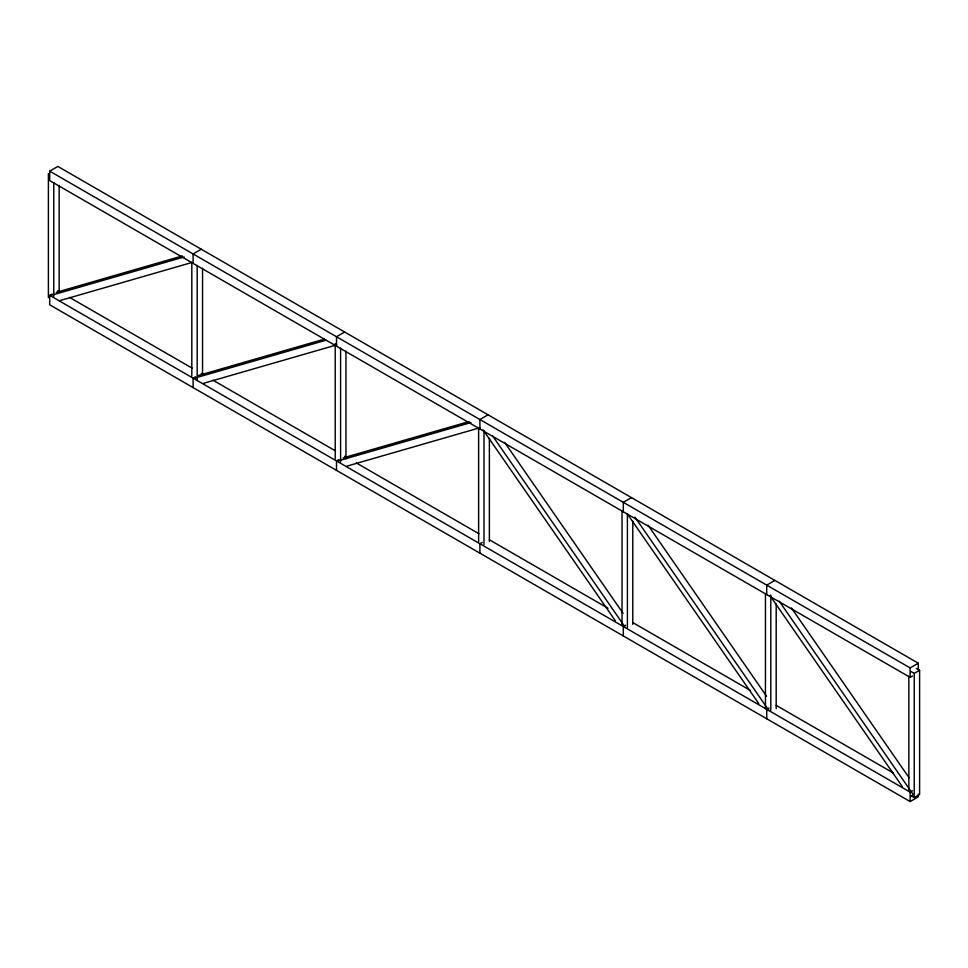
<?xml version="1.0" encoding="UTF-8"?>
<svg xmlns="http://www.w3.org/2000/svg" width="968" height="968" viewBox="0 0 968 968"><rect width="100%" height="100%" fill="white"/><g stroke="black" fill="none" stroke-linecap="round" stroke-linejoin="round"><path stroke-width="1.45" d="M910.997 796.555L913.151 794.486L779.192 601.128M912.473 676.015L910.138 677.37L49.695 180.593L49.695 171.154L57.862 166.436L918.305 663.213L918.305 669.953M918.305 794.147L918.305 796.845L910.138 801.565L49.695 304.787L49.695 295.349L52.03 294.006M201.271 249.236L193.092 253.955L193.092 263.393M195.427 376.794L193.092 378.149L193.092 387.587M344.681 332.024L336.513 336.755L336.513 346.193M338.848 459.594L336.513 460.95L336.513 470.387M488.09 414.824L479.91 419.543L479.91 428.981M482.245 542.395L479.91 543.738L479.91 553.176M631.487 497.613L623.319 502.331L623.319 511.769M625.655 625.183L623.319 626.526L623.319 635.976M774.908 580.413L766.729 585.132L766.729 594.57M769.064 707.983L766.729 709.326L766.729 718.764M49.695 171.154L910.138 667.932L918.305 663.213M910.997 671.526L914.228 673.389L919.6 670.292L919.6 794.486L914.228 797.584L910.997 795.72M49.695 295.349L910.138 792.126L912.473 790.771M56.301 292.324L182.323 255.939M49.477 295.845L184.186 256.956M59.943 300.588L191.761 262.534M343.12 457.912L469.141 421.54M337.747 461.022L471.005 422.544M346.762 466.177L480.031 427.711M198.258 375.536L324.292 339.163M194.326 378.222L326.156 340.167M203.353 383.376L336.622 344.911M916.369 668.428L919.6 670.292M57.862 290.63L60.476 292.142M69.599 297.406L192.148 368.155M201.271 373.43L203.873 374.931M213.008 380.194L335.557 450.955M344.681 456.231L347.294 457.731M356.418 462.994L478.966 533.755M489.397 539.769L608.025 608.267M632.794 622.569L750.139 690.305M776.215 705.37L893.537 773.105M791.437 607.94L909.073 777.74M769.947 595.562L902.188 786.44M648.028 525.14L766.535 696.186M634.911 517.094L768.882 710.451M627.397 513.996L758.791 703.639M504.618 442.352L623.114 613.397M492.373 435.539L624.614 626.417M483.129 429.961L615.37 620.839M914.228 673.389L914.228 797.584M910.138 667.932L910.138 677.37M910.138 792.126L910.138 801.565M908.843 676.269L908.843 789.997M776.191 603.959L776.191 708.697M770.818 595.09L770.818 710.306M765.446 593.481L765.446 708.697M632.782 521.159L632.782 624.396M627.409 513.79L627.409 627.506M622.025 510.68L622.025 624.396M489.372 438.359L489.372 541.608M484 430.99L484 544.718M478.628 427.892L478.628 541.608M345.975 351.081L345.975 458.82M340.591 348.202L340.591 461.917M335.218 343.604L335.218 458.82M202.554 268.281L202.554 374.519M197.182 265.401L197.182 380.618M191.809 262.292L191.809 376.02M59.157 185.481L59.157 291.731M53.772 182.601L53.772 296.329M48.4 173.514L48.4 297.708"/></g></svg>
